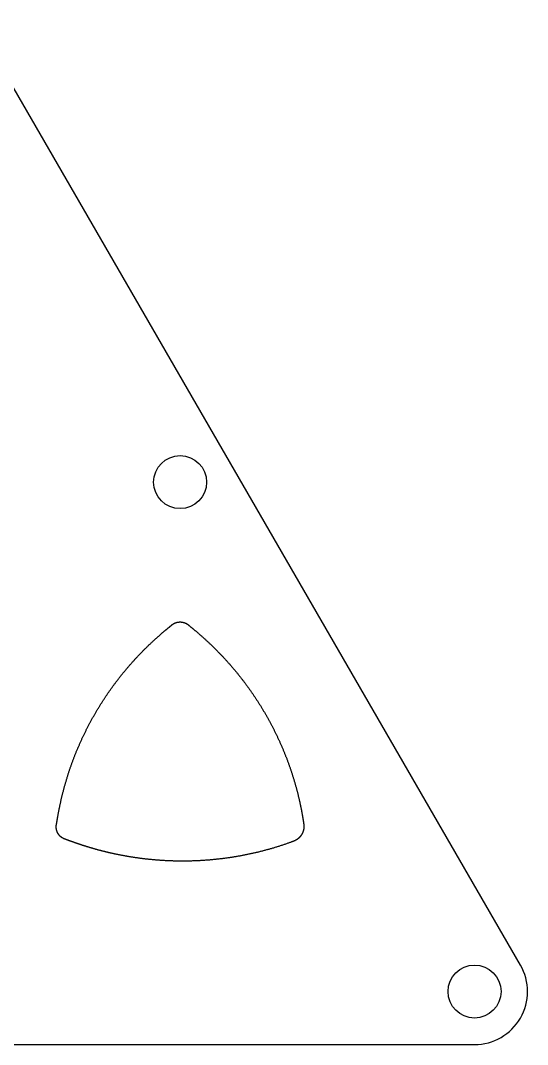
# Model space of a CAD drawing. Extents: x -3 to 136, y 0 to 121.
# Drawn here: x 107.6 to 136.3, y 0 to 58 of the extents above; entities that cross this region are included whole.
import ezdxf

# ---------------------------------------------------------------- set-up
doc = ezdxf.new("R2010")
doc.units = 0
doc.layers.get('0').update_dxf_attribs({"linetype": 'CONTINUOUS'})

msp = doc.modelspace()

# ---------------------------------------------------------------- linework, layer by layer
msp.add_lwpolyline([(69.2641, 119.9689, 0.5773503), (64.0679, 119.9689), (-2.5981, 4.5, 0.5773503), (0, 0), (133.332, 0, 0.5773503), (135.9301, 4.5)], format="xyb", close=True)
for points in [[(116.173, 23.7524, 0), (116.175, 23.7547, 0), (116.178, 23.757, 0), (116.18, 23.7592, 0), (116.183, 23.7615, 0), (116.185, 23.7638, 0), (116.188, 23.766, 0), (116.19, 23.7682, 0), (116.193, 23.7704, 0), (116.195, 23.7726, 0), (116.198, 23.7748, 0), (116.201, 23.777, 0), (116.203, 23.7792, 0), (116.206, 23.7813, 0), (116.208, 23.7834, 0), (116.211, 23.7856, 0), (116.214, 23.7877, 0), (116.216, 23.7898, 0), (116.219, 23.7918, 0), (116.222, 23.7939, 0), (116.224, 23.7959, 0), (116.227, 23.798, 0), (116.23, 23.8, 0), (116.233, 23.802, 0), (116.235, 23.804, 0), (116.238, 23.806, 0), (116.241, 23.808, 0), (116.244, 23.8099, 0), (116.246, 23.8119, 0), (116.249, 23.8138, 0), (116.252, 23.8157, 0), (116.255, 23.8176, 0), (116.257, 23.8195, 0), (116.26, 23.8214, 0), (116.263, 23.8232, 0), (116.266, 23.8251, 0), (116.269, 23.8269, 0), (116.272, 23.8287, 0), (116.274, 23.8305, 0), (116.277, 23.8323, 0), (116.28, 23.8341, 0), (116.283, 23.8359, 0), (116.286, 23.8376, 0), (116.289, 23.8393, 0), (116.292, 23.8411, 0), (116.295, 23.8428, 0), (116.298, 23.8445, 0), (116.301, 23.8461, 0), (116.304, 23.8478, 0), (116.307, 23.8495, 0), (116.309, 23.8511, 0), (116.312, 23.8527, 0), (116.315, 23.8543, 0), (116.318, 23.8559, 0), (116.321, 23.8575, 0), (116.324, 23.8591, 0), (116.327, 23.8606, 0), (116.33, 23.8621, 0), (116.333, 23.8637, 0), (116.336, 23.8652, 0), (116.34, 23.8667, 0), (116.343, 23.8681, 0), (116.346, 23.8696, 0), (116.349, 23.8711, 0), (116.352, 23.8725, 0), (116.355, 23.8739, 0), (116.358, 23.8753, 0), (116.361, 23.8767, 0), (116.364, 23.8781, 0), (116.367, 23.8795, 0), (116.37, 23.8808, 0), (116.373, 23.8822, 0), (116.377, 23.8835, 0), (116.38, 23.8848, 0), (116.383, 23.8861, 0), (116.386, 23.8873, 0), (116.389, 23.8886, 0), (116.392, 23.8899, 0), (116.395, 23.8911, 0), (116.399, 23.8923, 0), (116.402, 23.8935, 0), (116.405, 23.8947, 0), (116.408, 23.8959, 0), (116.411, 23.897, 0), (116.415, 23.8982, 0), (116.418, 23.8993, 0), (116.421, 23.9004, 0), (116.424, 23.9015, 0), (116.427, 23.9026, 0), (116.431, 23.9037, 0), (116.434, 23.9047, 0), (116.437, 23.9058, 0), (116.44, 23.9068, 0), (116.443, 23.9078, 0), (116.447, 23.9088, 0), (116.45, 23.9098, 0), (116.453, 23.9107, 0), (116.456, 23.9117, 0), (116.46, 23.9126, 0), (116.463, 23.9135, 0), (116.466, 23.9144, 0), (116.47, 23.9153, 0), (116.473, 23.9162, 0), (116.476, 23.9171, 0), (116.479, 23.9179, 0), (116.483, 23.9188, 0), (116.486, 23.9196, 0), (116.489, 23.9204, 0), (116.492, 23.9212, 0), (116.496, 23.9219, 0), (116.499, 23.9227, 0), (116.502, 23.9234, 0), (116.506, 23.9241, 0), (116.509, 23.9249, 0), (116.512, 23.9256, 0), (116.516, 23.9262, 0), (116.519, 23.9269, 0), (116.522, 23.9275, 0), (116.526, 23.9282, 0), (116.529, 23.9288, 0), (116.532, 23.9294, 0), (116.536, 23.93, 0), (116.539, 23.9306, 0), (116.542, 23.9311, 0), (116.546, 23.9317, 0), (116.549, 23.9322, 0), (116.552, 23.9327, 0), (116.556, 23.9332, 0), (116.559, 23.9337, 0), (116.562, 23.9342, 0), (116.566, 23.9346, 0), (116.569, 23.9351, 0), (116.573, 23.9355, 0), (116.576, 23.9359, 0), (116.579, 23.9363, 0), (116.583, 23.9367, 0), (116.586, 23.937, 0), (116.589, 23.9374, 0), (116.593, 23.9377, 0), (116.596, 23.938, 0), (116.599, 23.9384, 0), (116.603, 23.9386, 0), (116.606, 23.9389, 0), (116.61, 23.9392, 0), (116.613, 23.9394, 0), (116.616, 23.9396, 0), (116.62, 23.9399, 0), (116.623, 23.9401, 0), (116.627, 23.9402, 0), (116.63, 23.9404, 0), (116.633, 23.9406, 0), (116.637, 23.9407, 0), (116.64, 23.9408, 0), (116.644, 23.9409, 0), (116.647, 23.941, 0), (116.65, 23.9411, 0), (116.654, 23.9411, 0), (116.657, 23.9412, 0), (116.66, 23.9412, 0), (116.664, 23.9412, 0), (116.667, 23.9412, 0), (116.671, 23.9412, 0), (116.674, 23.9412, 0), (116.677, 23.9411, 0), (116.681, 23.9411, 0), (116.684, 23.941, 0), (116.688, 23.9409, 0), (116.691, 23.9408, 0), (116.694, 23.9407, 0), (116.698, 23.9405, 0), (116.701, 23.9404, 0), (116.705, 23.9402, 0), (116.708, 23.94, 0), (116.711, 23.9398, 0), (116.715, 23.9396, 0), (116.718, 23.9394, 0), (116.721, 23.9392, 0), (116.725, 23.9389, 0), (116.728, 23.9386, 0), (116.732, 23.9383, 0), (116.735, 23.938, 0), (116.738, 23.9377, 0), (116.742, 23.9374, 0), (116.745, 23.937, 0), (116.748, 23.9367, 0), (116.752, 23.9363, 0), (116.755, 23.9359, 0), (116.759, 23.9355, 0), (116.762, 23.9351, 0), (116.765, 23.9346, 0), (116.769, 23.9342, 0), (116.772, 23.9337, 0), (116.775, 23.9332, 0), (116.779, 23.9327, 0), (116.782, 23.9322, 0), (116.785, 23.9317, 0), (116.789, 23.9311, 0), (116.792, 23.9306, 0), (116.795, 23.93, 0), (116.799, 23.9294, 0), (116.802, 23.9288, 0), (116.805, 23.9282, 0), (116.809, 23.9275, 0), (116.812, 23.9269, 0), (116.815, 23.9262, 0), (116.819, 23.9255, 0), (116.822, 23.9248, 0), (116.825, 23.9241, 0), (116.829, 23.9234, 0), (116.832, 23.9227, 0), (116.835, 23.9219, 0), (116.839, 23.9211, 0), (116.842, 23.9204, 0), (116.845, 23.9196, 0), (116.848, 23.9187, 0), (116.852, 23.9179, 0), (116.855, 23.9171, 0), (116.858, 23.9162, 0), (116.862, 23.9153, 0), (116.865, 23.9144, 0), (116.868, 23.9135, 0), (116.871, 23.9126, 0), (116.875, 23.9117, 0), (116.878, 23.9107, 0), (116.881, 23.9098, 0), (116.884, 23.9088, 0), (116.888, 23.9078, 0), (116.891, 23.9068, 0), (116.894, 23.9057, 0), (116.897, 23.9047, 0), (116.9, 23.9037, 0), (116.904, 23.9026, 0), (116.907, 23.9015, 0), (116.91, 23.9004, 0), (116.913, 23.8993, 0), (116.917, 23.8982, 0), (116.92, 23.897, 0), (116.923, 23.8959, 0), (116.926, 23.8947, 0), (116.929, 23.8935, 0), (116.932, 23.8923, 0), (116.936, 23.8911, 0), (116.939, 23.8898, 0), (116.942, 23.8886, 0), (116.945, 23.8873, 0), (116.948, 23.886, 0), (116.951, 23.8848, 0), (116.954, 23.8835, 0), (116.958, 23.8821, 0), (116.961, 23.8808, 0), (116.964, 23.8794, 0), (116.967, 23.8781, 0), (116.97, 23.8767, 0), (116.973, 23.8753, 0), (116.976, 23.8739, 0), (116.979, 23.8725, 0), (116.982, 23.871, 0), (116.985, 23.8696, 0), (116.988, 23.8681, 0), (116.991, 23.8666, 0), (116.995, 23.8652, 0), (116.998, 23.8636, 0), (117.001, 23.8621, 0), (117.004, 23.8606, 0), (117.007, 23.859, 0), (117.01, 23.8575, 0), (117.013, 23.8559, 0), (117.016, 23.8543, 0), (117.019, 23.8527, 0), (117.022, 23.8511, 0), (117.025, 23.8494, 0), (117.027, 23.8478, 0), (117.03, 23.8461, 0), (117.033, 23.8444, 0), (117.036, 23.8428, 0), (117.039, 23.841, 0), (117.042, 23.8393, 0), (117.045, 23.8376, 0), (117.048, 23.8358, 0), (117.051, 23.8341, 0), (117.054, 23.8323, 0), (117.057, 23.8305, 0), (117.059, 23.8287, 0), (117.062, 23.8269, 0), (117.065, 23.8251, 0), (117.068, 23.8232, 0), (117.071, 23.8214, 0), (117.074, 23.8195, 0), (117.076, 23.8176, 0), (117.079, 23.8157, 0), (117.082, 23.8138, 0), (117.085, 23.8119, 0), (117.088, 23.8099, 0), (117.09, 23.808, 0), (117.093, 23.806, 0), (117.096, 23.804, 0), (117.098, 23.802, 0), (117.101, 23.8, 0), (117.104, 23.798, 0), (117.107, 23.7959, 0), (117.109, 23.7939, 0), (117.112, 23.7918, 0), (117.115, 23.7897, 0), (117.117, 23.7877, 0), (117.12, 23.7856, 0), (117.123, 23.7834, 0), (117.125, 23.7813, 0), (117.128, 23.7792, 0), (117.13, 23.777, 0), (117.133, 23.7748, 0), (117.136, 23.7726, 0), (117.138, 23.7704, 0), (117.141, 23.7682, 0), (117.143, 23.766, 0), (117.146, 23.7638, 0), (117.148, 23.7615, 0), (117.151, 23.7592, 0), (117.153, 23.757, 0), (117.156, 23.7547, 0), (117.158, 23.7524, 0)], [(109.667, 12.4835, 0), (109.668, 12.488, 0), (109.669, 12.4934, 0), (109.67, 12.4997, 0), (109.671, 12.507, 0), (109.673, 12.5152, 0), (109.674, 12.5242, 0), (109.676, 12.5342, 0), (109.678, 12.5451, 0), (109.68, 12.5568, 0), (109.682, 12.5694, 0), (109.684, 12.5829, 0), (109.687, 12.5972, 0), (109.689, 12.6123, 0), (109.692, 12.6283, 0), (109.695, 12.645, 0), (109.697, 12.6626, 0), (109.701, 12.6809, 0), (109.704, 12.7, 0), (109.707, 12.7199, 0), (109.71, 12.7406, 0), (109.714, 12.7619, 0), (109.718, 12.784, 0), (109.722, 12.8069, 0), (109.726, 12.8304, 0), (109.73, 12.8547, 0), (109.734, 12.8796, 0), (109.739, 12.9052, 0), (109.743, 12.9315, 0), (109.748, 12.9584, 0), (109.753, 12.986, 0), (109.758, 13.0142, 0), (109.763, 13.043, 0), (109.769, 13.0725, 0), (109.774, 13.1026, 0), (109.78, 13.1332, 0), (109.786, 13.1644, 0), (109.792, 13.1962, 0), (109.798, 13.2286, 0), (109.805, 13.2615, 0), (109.811, 13.2949, 0), (109.818, 13.3289, 0), (109.825, 13.3634, 0), (109.832, 13.3984, 0), (109.839, 13.4339, 0), (109.846, 13.4698, 0), (109.854, 13.5063, 0), (109.861, 13.5432, 0), (109.869, 13.5805, 0), (109.877, 13.6183, 0), (109.886, 13.6565, 0), (109.894, 13.6952, 0), (109.902, 13.7342, 0), (109.911, 13.7736, 0), (109.92, 13.8132, 0), (109.929, 13.8528, 0), (109.938, 13.8923, 0), (109.947, 13.9317, 0), (109.957, 13.9712, 0), (109.966, 14.0106, 0), (109.975, 14.0499, 0), (109.985, 14.0893, 0), (109.994, 14.1286, 0), (110.004, 14.1678, 0), (110.014, 14.2071, 0), (110.024, 14.2463, 0), (110.033, 14.2854, 0), (110.043, 14.3245, 0), (110.054, 14.3636, 0), (110.064, 14.4027, 0), (110.074, 14.4417, 0), (110.084, 14.4807, 0), (110.095, 14.5197, 0), (110.105, 14.5586, 0), (110.116, 14.5975, 0), (110.127, 14.6363, 0), (110.137, 14.6752, 0), (110.148, 14.7139, 0), (110.159, 14.7527, 0), (110.17, 14.7914, 0), (110.181, 14.8301, 0), (110.193, 14.8688, 0), (110.204, 14.9074, 0), (110.215, 14.946, 0), (110.227, 14.9846, 0), (110.238, 15.0231, 0), (110.25, 15.0616, 0), (110.262, 15.1001, 0), (110.274, 15.1385, 0), (110.286, 15.1769, 0), (110.298, 15.2153, 0), (110.31, 15.2536, 0), (110.322, 15.2919, 0), (110.334, 15.3302, 0), (110.346, 15.3685, 0), (110.359, 15.4067, 0), (110.371, 15.4449, 0), (110.384, 15.483, 0), (110.397, 15.5212, 0), (110.41, 15.5593, 0), (110.422, 15.5973, 0), (110.435, 15.6354, 0), (110.448, 15.6734, 0), (110.462, 15.7114, 0), (110.475, 15.7493, 0), (110.488, 15.7872, 0), (110.501, 15.8251, 0), (110.515, 15.863, 0), (110.529, 15.9008, 0), (110.542, 15.9386, 0), (110.556, 15.9764, 0), (110.57, 16.0141, 0), (110.584, 16.0519, 0), (110.598, 16.0895, 0), (110.612, 16.1272, 0), (110.626, 16.1648, 0), (110.64, 16.2024, 0), (110.655, 16.24, 0), (110.669, 16.2776, 0), (110.684, 16.3151, 0), (110.698, 16.3526, 0), (110.713, 16.39, 0), (110.728, 16.4275, 0), (110.743, 16.4649, 0), (110.758, 16.5023, 0), (110.773, 16.5396, 0), (110.788, 16.5769, 0), (110.803, 16.6142, 0), (110.819, 16.6515, 0), (110.834, 16.6888, 0), (110.849, 16.726, 0), (110.865, 16.7632, 0), (110.881, 16.8003, 0), (110.897, 16.8374, 0), (110.912, 16.8744, 0), (110.928, 16.9115, 0), (110.944, 16.9485, 0), (110.96, 16.9854, 0), (110.977, 17.0223, 0), (110.993, 17.0592, 0), (111.009, 17.096, 0), (111.026, 17.1328, 0), (111.042, 17.1695, 0), (111.059, 17.2062, 0), (111.075, 17.2429, 0), (111.092, 17.2795, 0), (111.109, 17.3161, 0), (111.126, 17.3527, 0), (111.143, 17.3892, 0), (111.16, 17.4257, 0), (111.177, 17.4621, 0), (111.195, 17.4985, 0), (111.212, 17.5348, 0), (111.229, 17.5711, 0), (111.247, 17.6074, 0), (111.264, 17.6436, 0), (111.282, 17.6798, 0), (111.3, 17.7159, 0), (111.318, 17.752, 0), (111.336, 17.7881, 0), (111.354, 17.8241, 0), (111.372, 17.8601, 0), (111.39, 17.896, 0), (111.408, 17.9319, 0), (111.426, 17.9677, 0), (111.445, 18.0035, 0), (111.463, 18.0393, 0), (111.482, 18.075, 0), (111.501, 18.1107, 0), (111.519, 18.1463, 0), (111.538, 18.1819, 0), (111.557, 18.2174, 0), (111.576, 18.2529, 0), (111.595, 18.2884, 0), (111.614, 18.3238, 0), (111.633, 18.3591, 0), (111.653, 18.3945, 0), (111.672, 18.4297, 0), (111.692, 18.465, 0), (111.711, 18.5001, 0), (111.731, 18.5353, 0), (111.75, 18.5704, 0), (111.77, 18.6054, 0), (111.79, 18.6404, 0), (111.81, 18.6754, 0), (111.83, 18.7103, 0), (111.85, 18.7452, 0), (111.87, 18.78, 0), (111.891, 18.8147, 0), (111.911, 18.8495, 0), (111.931, 18.8842, 0), (111.952, 18.9188, 0), (111.972, 18.9534, 0), (111.993, 18.9879, 0), (112.014, 19.0224, 0), (112.035, 19.0568, 0), (112.055, 19.0912, 0), (112.076, 19.1256, 0), (112.097, 19.1599, 0), (112.119, 19.1941, 0), (112.14, 19.2284, 0), (112.161, 19.2625, 0), (112.182, 19.2966, 0), (112.204, 19.3307, 0), (112.225, 19.3647, 0), (112.247, 19.3987, 0), (112.269, 19.4326, 0), (112.29, 19.4664, 0), (112.312, 19.5002, 0), (112.334, 19.534, 0), (112.356, 19.5677, 0), (112.378, 19.6014, 0), (112.4, 19.635, 0), (112.423, 19.6686, 0), (112.445, 19.7021, 0), (112.467, 19.7356, 0), (112.49, 19.769, 0), (112.512, 19.8023, 0), (112.535, 19.8356, 0), (112.557, 19.8689, 0), (112.58, 19.9021, 0), (112.603, 19.9353, 0), (112.626, 19.9684, 0), (112.649, 20.0014, 0), (112.672, 20.0345, 0), (112.695, 20.0674, 0), (112.718, 20.1003, 0), (112.742, 20.1332, 0), (112.765, 20.166, 0), (112.788, 20.1987, 0), (112.812, 20.2314, 0), (112.835, 20.264, 0), (112.859, 20.2966, 0), (112.883, 20.3292, 0), (112.907, 20.3616, 0), (112.931, 20.3941, 0), (112.955, 20.4264, 0), (112.979, 20.4588, 0), (113.003, 20.491, 0), (113.027, 20.5232, 0), (113.051, 20.5554, 0), (113.075, 20.5875, 0), (113.1, 20.6195, 0), (113.124, 20.6515, 0), (113.149, 20.6835, 0), (113.174, 20.7154, 0), (113.198, 20.7472, 0), (113.223, 20.779, 0), (113.248, 20.8107, 0), (113.273, 20.8423, 0), (113.298, 20.874, 0), (113.323, 20.9055, 0), (113.348, 20.937, 0), (113.373, 20.9684, 0), (113.399, 20.9998, 0), (113.424, 21.0312, 0), (113.449, 21.0624, 0), (113.475, 21.0936, 0), (113.501, 21.1248, 0), (113.526, 21.1559, 0), (113.552, 21.1869, 0), (113.578, 21.2179, 0), (113.604, 21.2489, 0), (113.63, 21.2797, 0), (113.656, 21.3106, 0), (113.682, 21.3413, 0), (113.708, 21.372, 0), (113.734, 21.4026, 0), (113.76, 21.4332, 0), (113.787, 21.4638, 0), (113.813, 21.4942, 0), (113.84, 21.5246, 0), (113.866, 21.555, 0), (113.893, 21.5853, 0), (113.92, 21.6155, 0), (113.947, 21.6457, 0), (113.974, 21.6758, 0), (114.001, 21.7058, 0), (114.028, 21.7358, 0), (114.055, 21.7657, 0), (114.082, 21.7956, 0), (114.109, 21.8254, 0), (114.136, 21.8552, 0), (114.164, 21.8849, 0), (114.191, 21.9145, 0), (114.219, 21.9441, 0), (114.246, 21.9736, 0), (114.274, 22.003, 0), (114.302, 22.0324, 0), (114.33, 22.0617, 0), (114.357, 22.091, 0), (114.385, 22.1202, 0), (114.413, 22.1493, 0), (114.442, 22.1784, 0), (114.47, 22.2074, 0), (114.498, 22.2361, 0), (114.526, 22.2646, 0), (114.553, 22.2928, 0), (114.581, 22.3208, 0), (114.609, 22.3485, 0), (114.636, 22.376, 0), (114.663, 22.4032, 0), (114.69, 22.4302, 0), (114.717, 22.4569, 0), (114.744, 22.4834, 0), (114.771, 22.5096, 0), (114.798, 22.5356, 0), (114.824, 22.5613, 0), (114.85, 22.5868, 0), (114.876, 22.612, 0), (114.902, 22.637, 0), (114.928, 22.6617, 0), (114.954, 22.6862, 0), (114.979, 22.7104, 0), (115.005, 22.7344, 0), (115.03, 22.7581, 0), (115.055, 22.7816, 0), (115.08, 22.8048, 0), (115.104, 22.8277, 0), (115.129, 22.8504, 0), (115.153, 22.8729, 0), (115.177, 22.8951, 0), (115.201, 22.9171, 0), (115.225, 22.9388, 0), (115.248, 22.9602, 0), (115.272, 22.9814, 0), (115.295, 23.0024, 0), (115.318, 23.0231, 0), (115.341, 23.0435, 0), (115.363, 23.0637, 0), (115.386, 23.0836, 0), (115.408, 23.1033, 0), (115.43, 23.1228, 0), (115.451, 23.1419, 0), (115.473, 23.1609, 0), (115.494, 23.1795, 0), (115.515, 23.198, 0), (115.536, 23.2161, 0), (115.556, 23.234, 0), (115.577, 23.2517, 0), (115.597, 23.2691, 0), (115.617, 23.2863, 0), (115.636, 23.3032, 0), (115.656, 23.3198, 0), (115.675, 23.3362, 0), (115.694, 23.3523, 0), (115.713, 23.3682, 0), (115.731, 23.3838, 0), (115.749, 23.3992, 0), (115.767, 23.4143, 0), (115.785, 23.4292, 0), (115.802, 23.4438, 0), (115.819, 23.4582, 0), (115.836, 23.4723, 0), (115.852, 23.4861, 0), (115.869, 23.4997, 0), (115.885, 23.513, 0), (115.9, 23.5261, 0), (115.916, 23.5389, 0), (115.931, 23.5515, 0), (115.946, 23.5638, 0), (115.961, 23.5759, 0), (115.975, 23.5877, 0), (115.989, 23.5992, 0), (116.002, 23.6105, 0), (116.016, 23.6215, 0), (116.029, 23.6323, 0), (116.042, 23.6428, 0), (116.054, 23.6529, 0), (116.066, 23.6627, 0), (116.077, 23.672, 0), (116.088, 23.681, 0), (116.099, 23.6896, 0), (116.108, 23.6978, 0), (116.118, 23.7055, 0), (116.126, 23.7128, 0), (116.135, 23.7196, 0), (116.142, 23.7258, 0), (116.149, 23.7316, 0), (116.155, 23.7369, 0), (116.161, 23.7416, 0), (116.165, 23.7458, 0), (116.169, 23.7494, 0), (116.173, 23.7524, 0)], [(117.158, 23.7524, 0), (117.161, 23.7494, 0), (117.165, 23.7459, 0), (117.17, 23.7419, 0), (117.175, 23.7374, 0), (117.181, 23.7324, 0), (117.188, 23.7268, 0), (117.195, 23.7207, 0), (117.203, 23.7141, 0), (117.212, 23.707, 0), (117.221, 23.6995, 0), (117.231, 23.6914, 0), (117.241, 23.6828, 0), (117.252, 23.6737, 0), (117.264, 23.6642, 0), (117.276, 23.6541, 0), (117.289, 23.6436, 0), (117.302, 23.6326, 0), (117.316, 23.6211, 0), (117.33, 23.6092, 0), (117.345, 23.5968, 0), (117.361, 23.584, 0), (117.377, 23.5707, 0), (117.393, 23.5569, 0), (117.41, 23.5427, 0), (117.428, 23.528, 0), (117.446, 23.5129, 0), (117.465, 23.4974, 0), (117.484, 23.4814, 0), (117.503, 23.465, 0), (117.523, 23.4482, 0), (117.544, 23.431, 0), (117.564, 23.4133, 0), (117.586, 23.3952, 0), (117.607, 23.3767, 0), (117.629, 23.3578, 0), (117.652, 23.3385, 0), (117.675, 23.3188, 0), (117.698, 23.2987, 0), (117.722, 23.2782, 0), (117.746, 23.2574, 0), (117.77, 23.2361, 0), (117.795, 23.2145, 0), (117.82, 23.1924, 0), (117.846, 23.17, 0), (117.871, 23.1473, 0), (117.898, 23.1241, 0), (117.924, 23.1006, 0), (117.951, 23.0768, 0), (117.978, 23.0526, 0), (118.005, 23.028, 0), (118.033, 23.0031, 0), (118.06, 22.9778, 0), (118.089, 22.9522, 0), (118.117, 22.9263, 0), (118.146, 22.9001, 0), (118.174, 22.8735, 0), (118.203, 22.8465, 0), (118.233, 22.8195, 0), (118.262, 22.7923, 0), (118.291, 22.7651, 0), (118.319, 22.7379, 0), (118.348, 22.7106, 0), (118.377, 22.6832, 0), (118.406, 22.6558, 0), (118.434, 22.6283, 0), (118.463, 22.6008, 0), (118.491, 22.5733, 0), (118.52, 22.5456, 0), (118.548, 22.5179, 0), (118.576, 22.4902, 0), (118.605, 22.4624, 0), (118.633, 22.4345, 0), (118.661, 22.4066, 0), (118.689, 22.3787, 0), (118.717, 22.3506, 0), (118.745, 22.3226, 0), (118.772, 22.2944, 0), (118.8, 22.2662, 0), (118.828, 22.238, 0), (118.855, 22.2097, 0), (118.883, 22.1813, 0), (118.91, 22.1529, 0), (118.938, 22.1245, 0), (118.965, 22.0959, 0), (118.992, 22.0674, 0), (119.02, 22.0387, 0), (119.047, 22.01, 0), (119.074, 21.9813, 0), (119.101, 21.9525, 0), (119.128, 21.9236, 0), (119.154, 21.8947, 0), (119.181, 21.8657, 0), (119.208, 21.8367, 0), (119.235, 21.8076, 0), (119.261, 21.7785, 0), (119.288, 21.7493, 0), (119.314, 21.72, 0), (119.34, 21.6907, 0), (119.367, 21.6613, 0), (119.393, 21.6319, 0), (119.419, 21.6024, 0), (119.445, 21.5729, 0), (119.471, 21.5433, 0), (119.497, 21.5136, 0), (119.523, 21.4839, 0), (119.549, 21.4541, 0), (119.575, 21.4243, 0), (119.6, 21.3944, 0), (119.626, 21.3645, 0), (119.652, 21.3345, 0), (119.677, 21.3044, 0), (119.703, 21.2743, 0), (119.728, 21.2441, 0), (119.753, 21.2139, 0), (119.778, 21.1836, 0), (119.804, 21.1533, 0), (119.829, 21.1228, 0), (119.854, 21.0924, 0), (119.879, 21.0619, 0), (119.904, 21.0313, 0), (119.928, 21.0007, 0), (119.953, 20.97, 0), (119.978, 20.9392, 0), (120.003, 20.9084, 0), (120.027, 20.8775, 0), (120.052, 20.8466, 0), (120.076, 20.8156, 0), (120.1, 20.7846, 0), (120.125, 20.7535, 0), (120.149, 20.7223, 0), (120.173, 20.6911, 0), (120.197, 20.6598, 0), (120.221, 20.6285, 0), (120.245, 20.5971, 0), (120.269, 20.5657, 0), (120.293, 20.5341, 0), (120.317, 20.5026, 0), (120.341, 20.4709, 0), (120.364, 20.4393, 0), (120.388, 20.4075, 0), (120.411, 20.3757, 0), (120.435, 20.3439, 0), (120.458, 20.312, 0), (120.481, 20.2801, 0), (120.505, 20.2481, 0), (120.528, 20.2161, 0), (120.551, 20.184, 0), (120.574, 20.1518, 0), (120.597, 20.1197, 0), (120.619, 20.0874, 0), (120.642, 20.0551, 0), (120.665, 20.0228, 0), (120.688, 19.9904, 0), (120.71, 19.958, 0), (120.733, 19.9255, 0), (120.755, 19.893, 0), (120.777, 19.8604, 0), (120.8, 19.8278, 0), (120.822, 19.7951, 0), (120.844, 19.7624, 0), (120.866, 19.7296, 0), (120.888, 19.6968, 0), (120.91, 19.6639, 0), (120.932, 19.631, 0), (120.953, 19.598, 0), (120.975, 19.565, 0), (120.997, 19.532, 0), (121.018, 19.4989, 0), (121.04, 19.4657, 0), (121.061, 19.4325, 0), (121.082, 19.3993, 0), (121.104, 19.366, 0), (121.125, 19.3327, 0), (121.146, 19.2993, 0), (121.167, 19.2659, 0), (121.188, 19.2324, 0), (121.209, 19.1989, 0), (121.229, 19.1653, 0), (121.25, 19.1317, 0), (121.271, 19.098, 0), (121.291, 19.0643, 0), (121.312, 19.0306, 0), (121.332, 18.9968, 0), (121.352, 18.963, 0), (121.373, 18.9291, 0), (121.393, 18.8952, 0), (121.413, 18.8612, 0), (121.433, 18.8272, 0), (121.453, 18.7932, 0), (121.473, 18.7591, 0), (121.493, 18.7249, 0), (121.512, 18.6908, 0), (121.532, 18.6565, 0), (121.552, 18.6223, 0), (121.571, 18.588, 0), (121.59, 18.5536, 0), (121.61, 18.5192, 0), (121.629, 18.4848, 0), (121.648, 18.4503, 0), (121.667, 18.4158, 0), (121.686, 18.3812, 0), (121.705, 18.3466, 0), (121.724, 18.3119, 0), (121.743, 18.2773, 0), (121.762, 18.2425, 0), (121.78, 18.2078, 0), (121.799, 18.1729, 0), (121.817, 18.1381, 0), (121.836, 18.1032, 0), (121.854, 18.0683, 0), (121.872, 18.0333, 0), (121.89, 17.9983, 0), (121.908, 17.9632, 0), (121.926, 17.9281, 0), (121.944, 17.893, 0), (121.962, 17.8578, 0), (121.98, 17.8226, 0), (121.998, 17.7874, 0), (122.015, 17.7521, 0), (122.033, 17.7167, 0), (122.05, 17.6814, 0), (122.068, 17.646, 0), (122.085, 17.6105, 0), (122.102, 17.575, 0), (122.119, 17.5395, 0), (122.136, 17.5039, 0), (122.153, 17.4683, 0), (122.17, 17.4327, 0), (122.187, 17.397, 0), (122.204, 17.3613, 0), (122.221, 17.3256, 0), (122.237, 17.2898, 0), (122.254, 17.254, 0), (122.27, 17.2181, 0), (122.286, 17.1822, 0), (122.303, 17.1463, 0), (122.319, 17.1103, 0), (122.335, 17.0743, 0), (122.351, 17.0383, 0), (122.367, 17.0022, 0), (122.383, 16.9661, 0), (122.399, 16.9299, 0), (122.414, 16.8937, 0), (122.43, 16.8575, 0), (122.445, 16.8213, 0), (122.461, 16.785, 0), (122.476, 16.7486, 0), (122.491, 16.7123, 0), (122.507, 16.6759, 0), (122.522, 16.6394, 0), (122.537, 16.603, 0), (122.552, 16.5665, 0), (122.567, 16.53, 0), (122.582, 16.4934, 0), (122.596, 16.4568, 0), (122.611, 16.4202, 0), (122.625, 16.3835, 0), (122.64, 16.3468, 0), (122.654, 16.3101, 0), (122.669, 16.2733, 0), (122.683, 16.2365, 0), (122.697, 16.1997, 0), (122.711, 16.1628, 0), (122.725, 16.1259, 0), (122.739, 16.089, 0), (122.753, 16.052, 0), (122.766, 16.015, 0), (122.78, 15.978, 0), (122.794, 15.9409, 0), (122.807, 15.9039, 0), (122.821, 15.8667, 0), (122.834, 15.8296, 0), (122.847, 15.7924, 0), (122.86, 15.7552, 0), (122.873, 15.718, 0), (122.886, 15.6807, 0), (122.899, 15.6434, 0), (122.912, 15.606, 0), (122.925, 15.5687, 0), (122.937, 15.5313, 0), (122.95, 15.4939, 0), (122.962, 15.4564, 0), (122.975, 15.4189, 0), (122.987, 15.3814, 0), (122.999, 15.3439, 0), (123.011, 15.3063, 0), (123.023, 15.2687, 0), (123.035, 15.2311, 0), (123.047, 15.1934, 0), (123.059, 15.1557, 0), (123.071, 15.118, 0), (123.082, 15.0803, 0), (123.094, 15.0425, 0), (123.105, 15.0047, 0), (123.117, 14.9669, 0), (123.128, 14.9291, 0), (123.139, 14.8912, 0), (123.15, 14.8533, 0), (123.161, 14.8153, 0), (123.172, 14.7774, 0), (123.183, 14.7394, 0), (123.194, 14.7014, 0), (123.205, 14.6633, 0), (123.215, 14.6253, 0), (123.226, 14.5872, 0), (123.236, 14.5493, 0), (123.246, 14.5116, 0), (123.256, 14.4741, 0), (123.266, 14.4369, 0), (123.276, 14.3999, 0), (123.286, 14.3631, 0), (123.295, 14.3265, 0), (123.304, 14.2902, 0), (123.314, 14.2541, 0), (123.323, 14.2182, 0), (123.331, 14.1826, 0), (123.34, 14.1472, 0), (123.349, 14.112, 0), (123.357, 14.0771, 0), (123.366, 14.0424, 0), (123.374, 14.008, 0), (123.382, 13.9738, 0), (123.39, 13.9399, 0), (123.398, 13.9062, 0), (123.405, 13.8728, 0), (123.413, 13.8396, 0), (123.42, 13.8067, 0), (123.428, 13.774, 0), (123.435, 13.7417, 0), (123.442, 13.7095, 0), (123.449, 13.6777, 0), (123.456, 13.6461, 0), (123.463, 13.6148, 0), (123.469, 13.5837, 0), (123.476, 13.553, 0), (123.482, 13.5225, 0), (123.488, 13.4923, 0), (123.494, 13.4623, 0), (123.5, 13.4327, 0), (123.506, 13.4033, 0), (123.512, 13.3742, 0), (123.518, 13.3455, 0), (123.523, 13.317, 0), (123.529, 13.2888, 0), (123.534, 13.2609, 0), (123.539, 13.2332, 0), (123.544, 13.2059, 0), (123.549, 13.1789, 0), (123.554, 13.1522, 0), (123.559, 13.1258, 0), (123.564, 13.0997, 0), (123.569, 13.0739, 0), (123.573, 13.0485, 0), (123.578, 13.0233, 0), (123.582, 12.9985, 0), (123.586, 12.974, 0), (123.59, 12.9498, 0), (123.594, 12.9259, 0), (123.598, 12.9023, 0), (123.602, 12.8791, 0), (123.606, 12.8562, 0), (123.61, 12.8336, 0), (123.614, 12.8114, 0), (123.617, 12.7895, 0), (123.621, 12.7679, 0), (123.624, 12.7467, 0), (123.627, 12.7258, 0), (123.631, 12.7052, 0), (123.634, 12.685, 0), (123.637, 12.6652, 0), (123.64, 12.6456, 0), (123.643, 12.6265, 0), (123.646, 12.6078, 0), (123.648, 12.59, 0), (123.651, 12.5732, 0), (123.653, 12.5574, 0), (123.656, 12.5427, 0), (123.658, 12.5292, 0), (123.659, 12.5171, 0), (123.661, 12.5064, 0), (123.662, 12.4971, 0), (123.663, 12.4895, 0), (123.664, 12.4835, 0)], [(110.159, 11.6301, 0), (110.156, 11.6311, 0), (110.153, 11.6321, 0), (110.15, 11.6331, 0), (110.147, 11.6341, 0), (110.143, 11.6352, 0), (110.14, 11.6363, 0), (110.137, 11.6374, 0), (110.134, 11.6385, 0), (110.131, 11.6396, 0), (110.127, 11.6407, 0), (110.124, 11.6419, 0), (110.121, 11.6431, 0), (110.118, 11.6442, 0), (110.115, 11.6455, 0), (110.112, 11.6467, 0), (110.108, 11.6479, 0), (110.105, 11.6492, 0), (110.102, 11.6504, 0), (110.099, 11.6517, 0), (110.096, 11.653, 0), (110.093, 11.6543, 0), (110.09, 11.6557, 0), (110.087, 11.657, 0), (110.083, 11.6584, 0), (110.08, 11.6598, 0), (110.077, 11.6612, 0), (110.074, 11.6626, 0), (110.071, 11.664, 0), (110.068, 11.6654, 0), (110.065, 11.6669, 0), (110.062, 11.6684, 0), (110.059, 11.6698, 0), (110.056, 11.6713, 0), (110.053, 11.6729, 0), (110.05, 11.6744, 0), (110.047, 11.6759, 0), (110.044, 11.6775, 0), (110.041, 11.6791, 0), (110.038, 11.6807, 0), (110.035, 11.6823, 0), (110.032, 11.6839, 0), (110.029, 11.6855, 0), (110.026, 11.6872, 0), (110.023, 11.6888, 0), (110.02, 11.6905, 0), (110.017, 11.6922, 0), (110.014, 11.6939, 0), (110.011, 11.6956, 0), (110.008, 11.6974, 0), (110.006, 11.6991, 0), (110.003, 11.7009, 0), (110, 11.7026, 0), (109.997, 11.7044, 0), (109.994, 11.7062, 0), (109.991, 11.7081, 0), (109.988, 11.7099, 0), (109.986, 11.7117, 0), (109.983, 11.7136, 0), (109.98, 11.7155, 0), (109.977, 11.7174, 0), (109.974, 11.7193, 0), (109.971, 11.7212, 0), (109.969, 11.7231, 0), (109.966, 11.725, 0), (109.963, 11.727, 0), (109.96, 11.729, 0), (109.958, 11.7309, 0), (109.955, 11.7329, 0), (109.952, 11.7349, 0), (109.949, 11.737, 0), (109.947, 11.739, 0), (109.944, 11.741, 0), (109.941, 11.7431, 0), (109.939, 11.7452, 0), (109.936, 11.7472, 0), (109.933, 11.7493, 0), (109.931, 11.7514, 0), (109.928, 11.7536, 0), (109.925, 11.7557, 0), (109.923, 11.7578, 0), (109.92, 11.76, 0), (109.917, 11.7622, 0), (109.915, 11.7644, 0), (109.912, 11.7665, 0), (109.91, 11.7687, 0), (109.907, 11.771, 0), (109.905, 11.7732, 0), (109.902, 11.7754, 0), (109.899, 11.7777, 0), (109.897, 11.7799, 0), (109.894, 11.7822, 0), (109.892, 11.7845, 0), (109.889, 11.7868, 0), (109.887, 11.7891, 0), (109.885, 11.7914, 0), (109.882, 11.7938, 0), (109.88, 11.7961, 0), (109.877, 11.7984, 0), (109.875, 11.8008, 0), (109.872, 11.8032, 0), (109.87, 11.8056, 0), (109.868, 11.808, 0), (109.865, 11.8104, 0), (109.863, 11.8128, 0), (109.86, 11.8152, 0), (109.858, 11.8177, 0), (109.856, 11.8201, 0), (109.853, 11.8226, 0), (109.851, 11.825, 0), (109.849, 11.8275, 0), (109.846, 11.83, 0), (109.844, 11.8325, 0), (109.842, 11.835, 0), (109.84, 11.8376, 0), (109.837, 11.8401, 0), (109.835, 11.8426, 0), (109.833, 11.8452, 0), (109.831, 11.8478, 0), (109.829, 11.8503, 0), (109.826, 11.8529, 0), (109.824, 11.8555, 0), (109.822, 11.8581, 0), (109.82, 11.8607, 0), (109.818, 11.8634, 0), (109.816, 11.866, 0), (109.813, 11.8686, 0), (109.811, 11.8713, 0), (109.809, 11.8739, 0), (109.807, 11.8766, 0), (109.805, 11.8793, 0), (109.803, 11.882, 0), (109.801, 11.8847, 0), (109.799, 11.8874, 0), (109.797, 11.8901, 0), (109.795, 11.8928, 0), (109.793, 11.8956, 0), (109.791, 11.8983, 0), (109.789, 11.9011, 0), (109.787, 11.9039, 0), (109.785, 11.9066, 0), (109.783, 11.9094, 0), (109.781, 11.9122, 0), (109.779, 11.915, 0), (109.777, 11.9178, 0), (109.775, 11.9206, 0), (109.774, 11.9235, 0), (109.772, 11.9263, 0), (109.77, 11.9291, 0), (109.768, 11.932, 0), (109.766, 11.9348, 0), (109.764, 11.9377, 0), (109.763, 11.9406, 0), (109.761, 11.9435, 0), (109.759, 11.9464, 0), (109.757, 11.9493, 0), (109.755, 11.9522, 0), (109.754, 11.9551, 0), (109.752, 11.958, 0), (109.75, 11.961, 0), (109.749, 11.9639, 0), (109.747, 11.9668, 0), (109.745, 11.9698, 0), (109.744, 11.9728, 0), (109.742, 11.9757, 0), (109.74, 11.9787, 0), (109.739, 11.9817, 0), (109.737, 11.9847, 0), (109.736, 11.9877, 0), (109.734, 11.9907, 0), (109.732, 11.9937, 0), (109.731, 11.9967, 0), (109.729, 11.9997, 0), (109.728, 12.0028, 0), (109.726, 12.0058, 0), (109.725, 12.0088, 0), (109.723, 12.0119, 0), (109.722, 12.015, 0), (109.72, 12.018, 0), (109.719, 12.0211, 0), (109.718, 12.0242, 0), (109.716, 12.0272, 0), (109.715, 12.0303, 0), (109.713, 12.0334, 0), (109.712, 12.0365, 0), (109.711, 12.0396, 0), (109.709, 12.0427, 0), (109.708, 12.0459, 0), (109.707, 12.049, 0), (109.705, 12.0521, 0), (109.704, 12.0552, 0), (109.703, 12.0584, 0), (109.702, 12.0615, 0), (109.7, 12.0647, 0), (109.699, 12.0678, 0), (109.698, 12.071, 0), (109.697, 12.0742, 0), (109.695, 12.0773, 0), (109.694, 12.0805, 0), (109.693, 12.0837, 0), (109.692, 12.0869, 0), (109.691, 12.0901, 0), (109.69, 12.0933, 0), (109.689, 12.0965, 0), (109.688, 12.0997, 0), (109.686, 12.1029, 0), (109.685, 12.1061, 0), (109.684, 12.1094, 0), (109.683, 12.1126, 0), (109.682, 12.1158, 0), (109.681, 12.1191, 0), (109.68, 12.1223, 0), (109.679, 12.1255, 0), (109.678, 12.1288, 0), (109.678, 12.132, 0), (109.677, 12.1353, 0), (109.676, 12.1386, 0), (109.675, 12.1418, 0), (109.674, 12.1451, 0), (109.673, 12.1484, 0), (109.672, 12.1517, 0), (109.671, 12.1549, 0), (109.671, 12.1582, 0), (109.67, 12.1615, 0), (109.669, 12.1648, 0), (109.668, 12.1681, 0), (109.667, 12.1714, 0), (109.667, 12.1747, 0), (109.666, 12.178, 0), (109.665, 12.1813, 0), (109.665, 12.1847, 0), (109.664, 12.188, 0), (109.663, 12.1913, 0), (109.663, 12.1946, 0), (109.662, 12.198, 0), (109.661, 12.2013, 0), (109.661, 12.2046, 0), (109.66, 12.208, 0), (109.66, 12.2113, 0), (109.659, 12.2147, 0), (109.658, 12.218, 0), (109.658, 12.2214, 0), (109.657, 12.2247, 0), (109.657, 12.2281, 0), (109.656, 12.2314, 0), (109.656, 12.2348, 0), (109.655, 12.2381, 0), (109.655, 12.2415, 0), (109.655, 12.2449, 0), (109.654, 12.2482, 0), (109.654, 12.2516, 0), (109.653, 12.255, 0), (109.653, 12.2583, 0), (109.653, 12.2617, 0), (109.652, 12.2651, 0), (109.652, 12.2685, 0), (109.652, 12.2718, 0), (109.652, 12.2752, 0), (109.651, 12.2786, 0), (109.651, 12.282, 0), (109.651, 12.2854, 0), (109.651, 12.2887, 0), (109.65, 12.2921, 0), (109.65, 12.2955, 0), (109.65, 12.2989, 0), (109.65, 12.3023, 0), (109.65, 12.3057, 0), (109.65, 12.309, 0), (109.65, 12.3124, 0), (109.65, 12.3158, 0), (109.649, 12.3192, 0), (109.649, 12.3226, 0), (109.649, 12.326, 0), (109.649, 12.3293, 0), (109.649, 12.3327, 0), (109.649, 12.3361, 0), (109.649, 12.3395, 0), (109.649, 12.3429, 0), (109.65, 12.3462, 0), (109.65, 12.3496, 0), (109.65, 12.353, 0), (109.65, 12.3564, 0), (109.65, 12.3598, 0), (109.65, 12.3631, 0), (109.65, 12.3665, 0), (109.65, 12.3699, 0), (109.651, 12.3733, 0), (109.651, 12.3766, 0), (109.651, 12.38, 0), (109.651, 12.3834, 0), (109.652, 12.3868, 0), (109.652, 12.3901, 0), (109.652, 12.3935, 0), (109.653, 12.3969, 0), (109.653, 12.4002, 0), (109.653, 12.4036, 0), (109.654, 12.4069, 0), (109.654, 12.4103, 0), (109.654, 12.4137, 0), (109.655, 12.417, 0), (109.655, 12.4204, 0), (109.656, 12.4237, 0), (109.656, 12.4271, 0), (109.657, 12.4304, 0), (109.657, 12.4337, 0), (109.658, 12.4371, 0), (109.658, 12.4404, 0), (109.659, 12.4437, 0), (109.659, 12.4471, 0), (109.66, 12.4504, 0), (109.66, 12.4537, 0), (109.661, 12.4571, 0), (109.662, 12.4604, 0), (109.662, 12.4637, 0), (109.663, 12.467, 0), (109.664, 12.4703, 0), (109.664, 12.4736, 0), (109.665, 12.4769, 0), (109.666, 12.4802, 0), (109.667, 12.4835, 0)], [(123.664, 12.4835, 0), (123.665, 12.4798, 0), (123.665, 12.476, 0), (123.666, 12.4723, 0), (123.666, 12.4685, 0), (123.667, 12.4647, 0), (123.667, 12.461, 0), (123.668, 12.4572, 0), (123.668, 12.4534, 0), (123.669, 12.4497, 0), (123.669, 12.4459, 0), (123.669, 12.4421, 0), (123.67, 12.4384, 0), (123.67, 12.4346, 0), (123.671, 12.4308, 0), (123.671, 12.427, 0), (123.671, 12.4232, 0), (123.671, 12.4195, 0), (123.672, 12.4157, 0), (123.672, 12.4119, 0), (123.672, 12.4081, 0), (123.672, 12.4043, 0), (123.673, 12.4005, 0), (123.673, 12.3967, 0), (123.673, 12.3929, 0), (123.673, 12.3892, 0), (123.673, 12.3854, 0), (123.673, 12.3816, 0), (123.673, 12.3778, 0), (123.673, 12.374, 0), (123.673, 12.3702, 0), (123.673, 12.3664, 0), (123.673, 12.3626, 0), (123.673, 12.3588, 0), (123.673, 12.355, 0), (123.673, 12.3512, 0), (123.673, 12.3474, 0), (123.673, 12.3436, 0), (123.673, 12.3398, 0), (123.673, 12.336, 0), (123.673, 12.3323, 0), (123.673, 12.3285, 0), (123.673, 12.3247, 0), (123.673, 12.3209, 0), (123.672, 12.3171, 0), (123.672, 12.3133, 0), (123.672, 12.3095, 0), (123.672, 12.3057, 0), (123.671, 12.3019, 0), (123.671, 12.2981, 0), (123.671, 12.2943, 0), (123.671, 12.2906, 0), (123.67, 12.2868, 0), (123.67, 12.283, 0), (123.67, 12.2792, 0), (123.669, 12.2754, 0), (123.669, 12.2717, 0), (123.668, 12.2679, 0), (123.668, 12.2641, 0), (123.668, 12.2603, 0), (123.667, 12.2566, 0), (123.667, 12.2528, 0), (123.666, 12.249, 0), (123.666, 12.2453, 0), (123.665, 12.2415, 0), (123.665, 12.2377, 0), (123.664, 12.234, 0), (123.663, 12.2302, 0), (123.663, 12.2265, 0), (123.662, 12.2227, 0), (123.662, 12.219, 0), (123.661, 12.2152, 0), (123.66, 12.2115, 0), (123.66, 12.2077, 0), (123.659, 12.204, 0), (123.658, 12.2002, 0), (123.658, 12.1965, 0), (123.657, 12.1928, 0), (123.656, 12.1891, 0), (123.655, 12.1853, 0), (123.655, 12.1816, 0), (123.654, 12.1779, 0), (123.653, 12.1742, 0), (123.652, 12.1705, 0), (123.651, 12.1668, 0), (123.651, 12.1631, 0), (123.65, 12.1594, 0), (123.649, 12.1557, 0), (123.648, 12.152, 0), (123.647, 12.1483, 0), (123.646, 12.1446, 0), (123.645, 12.141, 0), (123.644, 12.1373, 0), (123.643, 12.1336, 0), (123.642, 12.1299, 0), (123.641, 12.1263, 0), (123.64, 12.1226, 0), (123.639, 12.119, 0), (123.638, 12.1153, 0), (123.637, 12.1117, 0), (123.636, 12.108, 0), (123.635, 12.1044, 0), (123.634, 12.1008, 0), (123.633, 12.0971, 0), (123.632, 12.0935, 0), (123.63, 12.0899, 0), (123.629, 12.0863, 0), (123.628, 12.0827, 0), (123.627, 12.0791, 0), (123.626, 12.0755, 0), (123.624, 12.0719, 0), (123.623, 12.0683, 0), (123.622, 12.0647, 0), (123.621, 12.0611, 0), (123.619, 12.0576, 0), (123.618, 12.054, 0), (123.617, 12.0504, 0), (123.615, 12.0469, 0), (123.614, 12.0433, 0), (123.613, 12.0398, 0), (123.611, 12.0362, 0), (123.61, 12.0327, 0), (123.608, 12.0292, 0), (123.607, 12.0256, 0), (123.606, 12.0221, 0), (123.604, 12.0186, 0), (123.603, 12.0151, 0), (123.601, 12.0116, 0), (123.6, 12.0081, 0), (123.598, 12.0046, 0), (123.597, 12.0011, 0), (123.595, 11.9977, 0), (123.594, 11.9942, 0), (123.592, 11.9907, 0), (123.59, 11.9873, 0), (123.589, 11.9838, 0), (123.587, 11.9804, 0), (123.586, 11.9769, 0), (123.584, 11.9735, 0), (123.582, 11.9701, 0), (123.581, 11.9667, 0), (123.579, 11.9633, 0), (123.577, 11.9599, 0), (123.576, 11.9565, 0), (123.574, 11.9531, 0), (123.572, 11.9497, 0), (123.57, 11.9463, 0), (123.569, 11.943, 0), (123.567, 11.9396, 0), (123.565, 11.9362, 0), (123.563, 11.9329, 0), (123.561, 11.9296, 0), (123.56, 11.9262, 0), (123.558, 11.9229, 0), (123.556, 11.9196, 0), (123.554, 11.9163, 0), (123.552, 11.913, 0), (123.55, 11.9097, 0), (123.548, 11.9064, 0), (123.546, 11.9031, 0), (123.544, 11.8999, 0), (123.542, 11.8966, 0), (123.54, 11.8934, 0), (123.539, 11.8901, 0), (123.537, 11.8869, 0), (123.535, 11.8837, 0), (123.532, 11.8804, 0), (123.53, 11.8772, 0), (123.528, 11.874, 0), (123.526, 11.8708, 0), (123.524, 11.8677, 0), (123.522, 11.8645, 0), (123.52, 11.8613, 0), (123.518, 11.8582, 0), (123.516, 11.855, 0), (123.514, 11.8519, 0), (123.512, 11.8487, 0), (123.509, 11.8456, 0), (123.507, 11.8425, 0), (123.505, 11.8394, 0), (123.503, 11.8363, 0), (123.501, 11.8332, 0), (123.498, 11.8301, 0), (123.496, 11.8271, 0), (123.494, 11.824, 0), (123.492, 11.821, 0), (123.489, 11.8179, 0), (123.487, 11.8149, 0), (123.485, 11.8119, 0), (123.483, 11.8089, 0), (123.48, 11.8059, 0), (123.478, 11.8029, 0), (123.476, 11.7999, 0), (123.473, 11.7969, 0), (123.471, 11.7939, 0), (123.468, 11.791, 0), (123.466, 11.788, 0), (123.464, 11.7851, 0), (123.461, 11.7822, 0), (123.459, 11.7793, 0), (123.456, 11.7764, 0), (123.454, 11.7735, 0), (123.451, 11.7706, 0), (123.449, 11.7677, 0), (123.447, 11.7648, 0), (123.444, 11.762, 0), (123.441, 11.7591, 0), (123.439, 11.7563, 0), (123.436, 11.7535, 0), (123.434, 11.7507, 0), (123.431, 11.7479, 0), (123.429, 11.7451, 0), (123.426, 11.7423, 0), (123.424, 11.7395, 0), (123.421, 11.7368, 0), (123.418, 11.734, 0), (123.416, 11.7313, 0), (123.413, 11.7285, 0), (123.41, 11.7258, 0), (123.408, 11.7231, 0), (123.405, 11.7204, 0), (123.402, 11.7177, 0), (123.4, 11.7151, 0), (123.397, 11.7124, 0), (123.394, 11.7097, 0), (123.392, 11.7071, 0), (123.389, 11.7045, 0), (123.386, 11.7018, 0), (123.383, 11.6992, 0), (123.381, 11.6966, 0), (123.378, 11.6941, 0), (123.375, 11.6915, 0), (123.372, 11.6889, 0), (123.369, 11.6864, 0), (123.366, 11.6838, 0), (123.364, 11.6813, 0), (123.361, 11.6788, 0), (123.358, 11.6763, 0), (123.355, 11.6738, 0), (123.352, 11.6713, 0), (123.349, 11.6689, 0), (123.346, 11.6664, 0), (123.343, 11.664, 0), (123.341, 11.6615, 0), (123.338, 11.6591, 0), (123.335, 11.6567, 0), (123.332, 11.6543, 0), (123.329, 11.652, 0), (123.326, 11.6496, 0), (123.323, 11.6472, 0), (123.32, 11.6449, 0), (123.317, 11.6426, 0), (123.314, 11.6403, 0), (123.311, 11.638, 0), (123.308, 11.6357, 0), (123.305, 11.6334, 0), (123.302, 11.6311, 0), (123.299, 11.6289, 0), (123.296, 11.6267, 0), (123.292, 11.6244, 0), (123.289, 11.6222, 0), (123.286, 11.62, 0), (123.283, 11.6179, 0), (123.28, 11.6157, 0), (123.277, 11.6135, 0), (123.274, 11.6114, 0), (123.271, 11.6093, 0), (123.268, 11.6072, 0), (123.264, 11.6051, 0), (123.261, 11.603, 0), (123.258, 11.6009, 0), (123.255, 11.5989, 0), (123.252, 11.5968, 0), (123.248, 11.5948, 0), (123.245, 11.5928, 0), (123.242, 11.5908, 0), (123.239, 11.5888, 0), (123.236, 11.5868, 0), (123.232, 11.5848, 0), (123.229, 11.5829, 0), (123.226, 11.581, 0), (123.223, 11.5791, 0), (123.219, 11.5772, 0), (123.216, 11.5753, 0), (123.213, 11.5734, 0), (123.209, 11.5715, 0), (123.206, 11.5697, 0), (123.203, 11.5679, 0), (123.199, 11.5661, 0), (123.196, 11.5643, 0), (123.193, 11.5625, 0), (123.189, 11.5607, 0), (123.186, 11.559, 0), (123.183, 11.5572, 0), (123.179, 11.5555, 0), (123.176, 11.5538, 0), (123.173, 11.5521, 0), (123.169, 11.5504, 0), (123.166, 11.5488, 0), (123.162, 11.5471, 0), (123.159, 11.5455, 0), (123.156, 11.5439, 0), (123.152, 11.5423, 0), (123.149, 11.5407, 0), (123.145, 11.5391, 0), (123.142, 11.5376, 0), (123.138, 11.536, 0), (123.135, 11.5345, 0), (123.131, 11.533, 0), (123.128, 11.5315, 0), (123.124, 11.5301, 0), (123.121, 11.5286, 0), (123.117, 11.5272, 0), (123.114, 11.5257, 0), (123.11, 11.5243, 0), (123.107, 11.5229, 0), (123.103, 11.5216, 0), (123.1, 11.5202, 0), (123.096, 11.5189, 0), (123.093, 11.5175, 0)], [(123.093, 11.5175, 0), (123.075, 11.5111, 0), (123.055, 11.5036, 0), (123.032, 11.495, 0), (123.006, 11.4855, 0), (122.977, 11.4751, 0), (122.946, 11.4639, 0), (122.913, 11.4521, 0), (122.879, 11.4396, 0), (122.842, 11.4265, 0), (122.804, 11.413, 0), (122.765, 11.3991, 0), (122.724, 11.3849, 0), (122.683, 11.3705, 0), (122.64, 11.3559, 0), (122.598, 11.3413, 0), (122.554, 11.3267, 0), (122.511, 11.3121, 0), (122.468, 11.2977, 0), (122.424, 11.2835, 0), (122.381, 11.2693, 0), (122.338, 11.2552, 0), (122.294, 11.2413, 0), (122.251, 11.2275, 0), (122.207, 11.2137, 0), (122.164, 11.2001, 0), (122.12, 11.1866, 0), (122.076, 11.1732, 0), (122.033, 11.16, 0), (121.989, 11.1468, 0), (121.945, 11.1338, 0), (121.901, 11.1208, 0), (121.858, 11.108, 0), (121.814, 11.0953, 0), (121.77, 11.0827, 0), (121.726, 11.0703, 0), (121.682, 11.0579, 0), (121.638, 11.0456, 0), (121.594, 11.0335, 0), (121.55, 11.0215, 0), (121.506, 11.0095, 0), (121.462, 10.9977, 0), (121.418, 10.986, 0), (121.374, 10.9745, 0), (121.33, 10.963, 0), (121.285, 10.9517, 0), (121.241, 10.9404, 0), (121.197, 10.9293, 0), (121.153, 10.9183, 0), (121.108, 10.9074, 0), (121.064, 10.8966, 0), (121.02, 10.8859, 0), (120.975, 10.8754, 0), (120.931, 10.8649, 0), (120.886, 10.8546, 0), (120.842, 10.8444, 0), (120.797, 10.8343, 0), (120.753, 10.8243, 0), (120.708, 10.8144, 0), (120.664, 10.8046, 0), (120.619, 10.795, 0), (120.575, 10.7854, 0), (120.53, 10.776, 0), (120.485, 10.7667, 0), (120.441, 10.7575, 0), (120.396, 10.7484, 0), (120.351, 10.7395, 0), (120.307, 10.7306, 0), (120.262, 10.7219, 0), (120.217, 10.7132, 0), (120.172, 10.7047, 0), (120.127, 10.6963, 0), (120.082, 10.688, 0), (120.038, 10.6799, 0), (119.993, 10.6718, 0), (119.948, 10.6639, 0), (119.903, 10.656, 0), (119.858, 10.6483, 0), (119.813, 10.6407, 0), (119.768, 10.6332, 0), (119.723, 10.6258, 0), (119.678, 10.6186, 0), (119.633, 10.6114, 0), (119.588, 10.6044, 0), (119.543, 10.5974, 0), (119.498, 10.5906, 0), (119.453, 10.5839, 0), (119.407, 10.5774, 0), (119.362, 10.5709, 0), (119.317, 10.5645, 0), (119.272, 10.5583, 0), (119.227, 10.5522, 0), (119.182, 10.5461, 0), (119.136, 10.5402, 0), (119.091, 10.5345, 0), (119.046, 10.5288, 0), (119.001, 10.5232, 0), (118.955, 10.5178, 0), (118.91, 10.5124, 0), (118.865, 10.5072, 0), (118.819, 10.5021, 0), (118.774, 10.4971, 0), (118.729, 10.4923, 0), (118.683, 10.4875, 0), (118.638, 10.4828, 0), (118.593, 10.4783, 0), (118.547, 10.4739, 0), (118.502, 10.4696, 0), (118.456, 10.4654, 0), (118.411, 10.4613, 0), (118.365, 10.4573, 0), (118.32, 10.4535, 0), (118.275, 10.4497, 0), (118.229, 10.4461, 0), (118.184, 10.4426, 0), (118.138, 10.4392, 0), (118.093, 10.4359, 0), (118.047, 10.4327, 0), (118.002, 10.4297, 0), (117.956, 10.4267, 0), (117.911, 10.4239, 0), (117.865, 10.4212, 0), (117.819, 10.4186, 0), (117.774, 10.4161, 0), (117.728, 10.4137, 0), (117.683, 10.4115, 0), (117.637, 10.4093, 0), (117.592, 10.4073, 0), (117.546, 10.4054, 0), (117.5, 10.4036, 0), (117.455, 10.4019, 0), (117.409, 10.4003, 0), (117.364, 10.3988, 0), (117.318, 10.3975, 0), (117.272, 10.3962, 0), (117.227, 10.3951, 0), (117.181, 10.3941, 0), (117.136, 10.3932, 0), (117.091, 10.3925, 0), (117.046, 10.3918, 0), (117.001, 10.3912, 0), (116.956, 10.3908, 0), (116.911, 10.3905, 0), (116.866, 10.3903, 0), (116.822, 10.3902, 0), (116.777, 10.3902, 0), (116.733, 10.3903, 0), (116.689, 10.3905, 0), (116.645, 10.3908, 0), (116.601, 10.3912, 0), (116.557, 10.3918, 0), (116.513, 10.3924, 0), (116.469, 10.3931, 0), (116.426, 10.394, 0), (116.382, 10.3949, 0), (116.339, 10.396, 0), (116.296, 10.3971, 0), (116.253, 10.3983, 0), (116.21, 10.3997, 0), (116.167, 10.4011, 0), (116.124, 10.4027, 0), (116.081, 10.4043, 0), (116.039, 10.406, 0), (115.996, 10.4078, 0), (115.954, 10.4097, 0), (115.912, 10.4117, 0), (115.87, 10.4138, 0), (115.828, 10.416, 0), (115.786, 10.4183, 0), (115.744, 10.4207, 0), (115.703, 10.4231, 0), (115.661, 10.4257, 0), (115.62, 10.4283, 0), (115.579, 10.431, 0), (115.537, 10.4338, 0), (115.496, 10.4367, 0), (115.456, 10.4396, 0), (115.415, 10.4427, 0), (115.374, 10.4458, 0), (115.334, 10.449, 0), (115.293, 10.4523, 0), (115.253, 10.4557, 0), (115.213, 10.4592, 0), (115.173, 10.4627, 0), (115.133, 10.4663, 0), (115.093, 10.47, 0), (115.053, 10.4737, 0), (115.014, 10.4776, 0), (114.974, 10.4815, 0), (114.935, 10.4855, 0), (114.896, 10.4895, 0), (114.857, 10.4936, 0), (114.818, 10.4978, 0), (114.779, 10.5021, 0), (114.741, 10.5064, 0), (114.702, 10.5108, 0), (114.664, 10.5153, 0), (114.625, 10.5199, 0), (114.587, 10.5245, 0), (114.549, 10.5291, 0), (114.511, 10.5339, 0), (114.474, 10.5387, 0), (114.436, 10.5435, 0), (114.398, 10.5484, 0), (114.361, 10.5534, 0), (114.324, 10.5585, 0), (114.287, 10.5636, 0), (114.25, 10.5687, 0), (114.213, 10.574, 0), (114.176, 10.5792, 0), (114.14, 10.5846, 0), (114.103, 10.59, 0), (114.067, 10.5954, 0), (114.031, 10.6009, 0), (113.994, 10.6065, 0), (113.959, 10.6121, 0), (113.923, 10.6177, 0), (113.887, 10.6234, 0), (113.852, 10.6292, 0), (113.816, 10.635, 0), (113.781, 10.6408, 0), (113.746, 10.6467, 0), (113.711, 10.6527, 0), (113.676, 10.6587, 0), (113.641, 10.6647, 0), (113.607, 10.6708, 0), (113.572, 10.6769, 0), (113.538, 10.6831, 0), (113.504, 10.6893, 0), (113.47, 10.6956, 0), (113.436, 10.7018, 0), (113.402, 10.7082, 0), (113.369, 10.7145, 0), (113.335, 10.721, 0), (113.302, 10.7274, 0), (113.269, 10.7339, 0), (113.236, 10.7404, 0), (113.203, 10.7469, 0), (113.17, 10.7535, 0), (113.138, 10.7602, 0), (113.105, 10.7668, 0), (113.073, 10.7735, 0), (113.041, 10.7802, 0), (113.009, 10.7869, 0), (112.977, 10.7937, 0), (112.945, 10.8005, 0), (112.913, 10.8073, 0), (112.882, 10.8142, 0), (112.851, 10.8211, 0), (112.819, 10.828, 0), (112.788, 10.8349, 0), (112.758, 10.8419, 0), (112.727, 10.8488, 0), (112.696, 10.8558, 0), (112.666, 10.8629, 0), (112.636, 10.8699, 0), (112.605, 10.877, 0), (112.575, 10.884, 0), (112.546, 10.8911, 0), (112.516, 10.8982, 0), (112.486, 10.9054, 0), (112.457, 10.9125, 0), (112.428, 10.9197, 0), (112.399, 10.9268, 0), (112.37, 10.934, 0), (112.341, 10.9412, 0), (112.312, 10.9484, 0), (112.284, 10.9557, 0), (112.255, 10.9629, 0), (112.227, 10.9701, 0), (112.199, 10.9774, 0), (112.171, 10.9846, 0), (112.144, 10.9919, 0), (112.116, 10.9992, 0), (112.089, 11.0064, 0), (112.061, 11.0137, 0), (112.034, 11.021, 0), (112.007, 11.0283, 0), (111.981, 11.0355, 0), (111.954, 11.0428, 0), (111.928, 11.0501, 0), (111.901, 11.0574, 0), (111.875, 11.0647, 0), (111.849, 11.072, 0), (111.823, 11.0792, 0), (111.798, 11.0865, 0), (111.772, 11.0938, 0), (111.747, 11.101, 0), (111.721, 11.1083, 0), (111.696, 11.1155, 0), (111.672, 11.1228, 0), (111.647, 11.13, 0), (111.622, 11.1372, 0), (111.598, 11.1445, 0), (111.574, 11.1517, 0), (111.549, 11.1589, 0), (111.526, 11.166, 0), (111.502, 11.1732, 0), (111.478, 11.1804, 0), (111.455, 11.1875, 0), (111.431, 11.1946, 0), (111.408, 11.2017, 0), (111.385, 11.2088, 0), (111.363, 11.2159, 0), (111.34, 11.2229, 0), (111.318, 11.2299, 0), (111.295, 11.2369, 0), (111.273, 11.2439, 0), (111.251, 11.2509, 0), (111.229, 11.2578, 0), (111.208, 11.2648, 0), (111.186, 11.2716, 0), (111.165, 11.2785, 0), (111.144, 11.2854, 0), (111.123, 11.2922, 0), (111.102, 11.299, 0), (111.082, 11.3057, 0), (111.061, 11.3124, 0), (111.041, 11.3191, 0), (111.021, 11.3258, 0), (111.001, 11.3324, 0), (110.981, 11.339, 0), (110.962, 11.3456, 0), (110.942, 11.3521, 0), (110.923, 11.3586, 0), (110.904, 11.3651, 0), (110.885, 11.3715, 0), (110.866, 11.3779, 0), (110.848, 11.3843, 0), (110.829, 11.3906, 0), (110.811, 11.3968, 0), (110.793, 11.4031, 0), (110.775, 11.4093, 0), (110.757, 11.4154, 0), (110.74, 11.4215, 0), (110.723, 11.4276, 0), (110.705, 11.4336, 0), (110.688, 11.4395, 0), (110.672, 11.4455, 0), (110.655, 11.4513, 0), (110.639, 11.4572, 0), (110.622, 11.463, 0), (110.606, 11.4687, 0), (110.59, 11.4744, 0), (110.574, 11.48, 0), (110.559, 11.4856, 0), (110.544, 11.4911, 0), (110.528, 11.4966, 0), (110.513, 11.502, 0), (110.498, 11.5073, 0), (110.484, 11.5126, 0), (110.469, 11.5179, 0), (110.455, 11.5231, 0), (110.441, 11.5282, 0), (110.427, 11.5333, 0), (110.413, 11.5383, 0), (110.4, 11.5432, 0), (110.386, 11.5481, 0), (110.373, 11.5529, 0), (110.36, 11.5577, 0), (110.347, 11.5623, 0), (110.335, 11.5668, 0), (110.323, 11.5713, 0), (110.311, 11.5756, 0), (110.3, 11.5798, 0), (110.289, 11.5838, 0), (110.278, 11.5877, 0), (110.268, 11.5915, 0), (110.258, 11.5952, 0), (110.248, 11.5987, 0), (110.239, 11.6021, 0), (110.23, 11.6053, 0), (110.222, 11.6083, 0), (110.214, 11.6112, 0), (110.206, 11.6139, 0), (110.199, 11.6165, 0), (110.192, 11.6189, 0), (110.186, 11.6211, 0), (110.18, 11.6231, 0), (110.175, 11.6249, 0), (110.171, 11.6265, 0), (110.166, 11.6279, 0), (110.163, 11.6291, 0), (110.159, 11.6301, 0)]]:
    msp.add_polyline3d(points)
for centre in [(116.6655, 31.8672), (133.332, 3)]:
    msp.add_circle(centre, 1.5)

doc.saveas('drawing.dxf')
